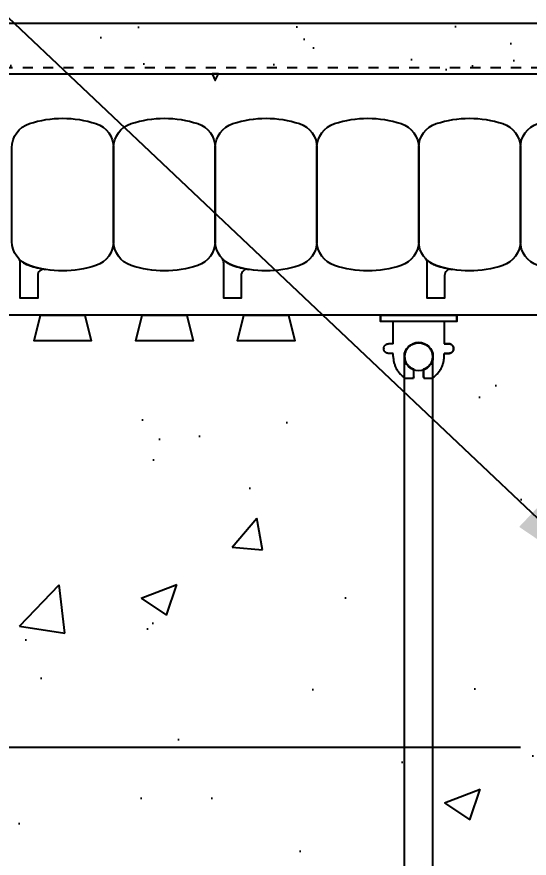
# Model space of a CAD drawing. Header units: inches. Extents: x 2880.3 to 2936.4, y 452.5 to 521.7.
# Drawn here: x 2906.91 to 2911.95, y 504.69 to 512.97 of the extents above; entities that cross this region are included whole.
import ezdxf

# ---------------------------------------------------------------- set-up
doc = ezdxf.new("R2010")
doc.units = ezdxf.units.IN
doc.header["$LTSCALE"] = 0.5
doc.header["$MEASUREMENT"] = 0
doc.linetypes.add('DASHED2', pattern=[0.375, 0.25, -0.125])
doc.layers.get('0').update_dxf_attribs({"linetype": 'CONTINUOUS'})
doc.layers.get('Defpoints').update_dxf_attribs({"linetype": 'CONTINUOUS'})
for name, color, linetype in [('HATCH', 12, 'CONTINUOUS'), ('line25', 2, 'CONTINUOUS'), ('LINE50', 5, 'CONTINUOUS'), ('LINE65', 3, 'CONTINUOUS'), ('LINE9', 9, 'CONTINUOUS'), ('TEXT', 4, 'CONTINUOUS'), ('Web_Edge', 9, 'CONTINUOUS')]:
    doc.layers.add(name, color=color, linetype=linetype)
doc.styles.add('DIM', font='romans.shx', dxfattribs={"width": 0.7})
doc.dimstyles.new('ext_12', dxfattribs={"dimscale": 12, "dimtxt": 0.09375, "dimasz": 0.09375, "dimexe": 0.09375, "dimexo": 0.0625, "dimgap": 0.0625, "dimtad": 1, "dimdec": 1, "dimzin": 3, "dimdsep": 46, "dimlunit": 4, "dimtxsty": 'DIM', "dimcen": 0.09, "dimdle": 0.09375, "dimclrt": 4, "dimadec": 0, "dimazin": 0, "dimtfac": 1, "dimtdec": 1, "dimtmove": 2, "dimatfit": 3, "dimfxl": 0, "dimfrac": 2, "dimtolj": 1, "dimtzin": 0, "dimarcsym": 0})
doc.dimstyles.new('ext_8', dxfattribs={"dimscale": 8, "dimtxt": 0.09375, "dimasz": 0.09375, "dimexe": 0.09375, "dimexo": 0.0625, "dimgap": 0.0625, "dimtad": 1, "dimdec": 1, "dimzin": 3, "dimdsep": 46, "dimlunit": 4, "dimtxsty": 'DIM', "dimcen": 0.09, "dimdle": 0.09375, "dimclrt": 4, "dimadec": 0, "dimazin": 0, "dimtfac": 1, "dimtdec": 1, "dimtmove": 2, "dimatfit": 3, "dimfxl": 0, "dimfrac": 2, "dimtolj": 1, "dimtzin": 0, "dimarcsym": 0})

# ---------------------------------------------------------------- blocks, each defined once
blk = doc.blocks.new('Connector')
blk.add_point((0.2709174698770802, 1.661931555041463e-06))
at = {"layer": 'LINE9'}
for p, q in [((-3.258168725484012e-05, 0.3749992150000656), (3.258168725484012e-05, -0.3749992150000656)), ((0.06241786328238064, -0.3749992148524877), (0.06241786328238064, 0.3749992443783929)), ((0.2812174256824029, 0.2499994843784696), (0.06241786620012491, 0.2499994843784696))]:
    blk.add_line(p, q, dxfattribs=at)
for points, weights in [([(0.007417973282404233, 0.3749992443784497), (0.003675450510719713, 0.3749992443784497), (-3.25743263793754e-05, 0.3749992443784497)], [1, 0.9725870691378072, 0.9503054881147847]), ([(0.3272173336824018, 0.3434992873784556), (0.3081635517900478, 0.3434992873783988), (0.2812174256824314, 0.3165531612708667), (0.2812174256824029, 0.2974993793784568)], [1, 0.85355339, 0.85355339, 1]), ([(0.3280923319323996, 0.3434992873784556), (0.3272173336824302, 0.3434992873784556), (0.3272173336824018, 0.3434992873784556)], [1, 0.70710678, 1]), ([(0.3749672381823963, 0.2974993793784568), (0.3749672381823964, 0.3165531612708667), (0.3480211220747584, 0.3434992873783988), (0.3289673301823974, 0.3434992873784556)], [1, 0.85355339, 0.85355339, 1]), ([(0.4059171863186535, 0.2499994812478752), (0.5456119710193006, 0.2499994818511543), (0.6188283582062053, 0.1310289191654936)], [0.9584044154091053, 0.794674173519109, 0.86465157111261]), ([(0.6188283615153448, 0.05237709487580038), (0.6117085634233241, 0.04899987637845172), (0.6038283904591744, 0.04899987637845173)], [0.8361502417800951, 0.892081430621068, 1]), ([(0.6038283904591744, -0.0489998776216619), (0.6117085625107617, -0.048999877621605), (0.6188283599457839, -0.05237709537464598)], [1, 0.892081441770365, 0.8361502533368361]), ([(0.6188283613946357, -0.131028911892309), (0.5456119750629149, -0.2499994738277503), (0.4059171864701652, -0.2499994726211348)], [0.8646515744283529, 0.7946741696858824, 0.9584044151948177]), ([(0.2812174256824029, -0.2974993806216669), (0.2812174256824314, -0.3165531625140199), (0.3081635517900478, -0.3434992886216657), (0.3272173336824018, -0.3434992886216657)], [1, 0.85355339, 0.85355339, 1]), ([(0.3272173336824018, -0.3434992886216657), (0.2812174256824029, -0.3434992886216657), (0.2812174256824029, -0.2974993806216669)], [1, 0.70710678, 1]), ([(0.3289673301823974, -0.3434992886216657), (0.3480211120747487, -0.3434992886216657), (0.3749672381823964, -0.3165531625140199), (0.3749672381823963, -0.2974993806216669)], [1, 0.85355339, 0.85355339, 1]), ([(0.3749672381823963, -0.2974993806216669), (0.3749672381823963, -0.3434992886216657), (0.3289673301823974, -0.3434992886216657)], [1, 0.70710678, 1]), ([(-3.257432646819325e-05, -0.3749992256215302), (0.003675450510687739, -0.374999225621644), (0.007417973282404233, -0.374999225621644)], [0.9503054881146419, 0.9725870691377194, 1])]:
    blk.add_rational_spline(points, weights, degree=2, dxfattribs=at)
for points, degree in [([(-3.257431322012394e-05, 0.3749992150000656), (0.002445673934634129, 0.3749992149990992), (0.004938010751889266, 0.3749992149986445), (0.007417973282404233, 0.3749992149986445)], 3), ([(0.007417973282404233, 0.3749992149986445), (0.02144967107233597, 0.3749992149986445), (0.05068376975444622, 0.3749992150304199), (0.06241786328238064, 0.3749992151096597), (0.06241786328238064, 0.3749992151476311)], 3), ([(0.3272173336824018, 0.3434992873784556), (0.3272173336824018, 0.3434992873784556), (0.3276798538016727, 0.3434992873784556), (0.3280923319323996, 0.3434992873784556)], 3), ([(0.3280923319323996, 0.3434992873784556), (0.3285048100631265, 0.3434992873784556), (0.3289673301823974, 0.3434992873784556), (0.3289673301823974, 0.3434992873784556)], 3), ([(0.2812174256824029, 0.2499994843784696), (0.2812174256824029, 0.2974993793784568)], 1), ([(0.3749672381823963, 0.2499994843784127), (0.3749672381823963, 0.2974993793784568)], 1), ([(0.4059171862823838, 0.2499994843784127), (0.3749672381824247, 0.2499994843784127)], 1), ([(0.6188283604591653, 0.1310289223200191), (0.6188283604591653, 0.05237707962402895)], 1), ([(0.6038283904591744, 0.04899987637845173), (0.5317104146954286, 0.04899987637845173)], 1), ([(0.6038283904591744, 0.04899987511755102), (0.6089535437752751, 0.04899987429752786), (0.6141977466683137, 0.05018059706043845), (0.6188283630154707, 0.05237709171308937)], 3), ([(0.6038283904591744, -0.04899987608649169), (0.579789061094008, -0.0489998776216619), (0.5557497317288416, -0.0489998776216619), (0.5317104023636752, -0.04899988870317272)], 3), ([(0.5317104146954286, -0.0489998776216619), (0.6038283904591744, -0.0489998776216619)], 1), ([(0.6188283630154707, -0.05237709086724705), (0.6141977462140495, -0.05018059748231805), (0.6089535436424036, -0.04899987508798019), (0.6038283904591744, -0.04899987608649169)], 3), ([(0.6188283604591653, -0.05237709086724705), (0.6188283604591653, -0.1310289135632782)], 1), ([(0.06241786328238064, -0.2499994756216148), (0.2812174256824029, -0.249999475621615)], 1), ([(0.2812174256824029, -0.2974993806216669), (0.2812174256824029, -0.249999475621615)], 1), ([(0.2812174256824029, -0.249999475621615), (0.2812174256824029, -0.2974993806216669)], 1), ([(0.3749672381823963, -0.2499994756216717), (0.3749672381823963, -0.2974993806216669)], 1), ([(0.3749672381823963, -0.2974993806216669), (0.3749672381823963, -0.2499994756216717)], 1), ([(0.4059171862823838, -0.2499994756216717), (0.3749672381750919, -0.2499994756216717)], 1), ([(0.007417973282404233, -0.3749992150014743), (0.004938010753196664, -0.3749992150014743), (0.002445673934946768, -0.3749992150010196), (-3.257431313485881e-05, -0.3749992150000532)], 3), ([(0.06241786328238064, -0.3749992148524877), (0.06241786328238064, -0.3749992148905159), (0.05068376975444622, -0.3749992149696988), (0.02144967107233597, -0.3749992150014743), (0.007417973282404233, -0.3749992150014743)], 3), ([(0.3280923319323996, -0.3434992886216657), (0.3276798538016443, -0.3434992886216657), (0.3272173336824018, -0.3434992886216657), (0.3272173336824018, -0.3434992886216657)], 3), ([(0.3289673301823974, -0.3434992886216657), (0.3289673301823974, -0.3434992886216657), (0.3285048100631265, -0.3434992886216657), (0.3280923319323996, -0.3434992886216657)], 3)]:
    blk.add_open_spline(points, degree=degree, dxfattribs=at)
for points, weights, knots in [([(0.06241786730985413, 0.3749992443783931), (0.06241786854196008, 0.3749992443784498), (0.04630877539782219, 0.3749992443784497), (0.03019967615492369, 0.3749992443785634), (0.007417973835350365, 0.3749992443785634)], [0.8687188585685339, 0.861102746415096, 1, 0.8611027342883395, 0.8687188598984209], [0, 0, 0, 0.4999999781731538, 0.4999999781731538, 1, 1, 1]), ([(0.5317104048302843, 0.04899987390064713), (0.4716783751912068, 0.2031150203294549), (0.332712202692651, 0.1134281874892683), (0.1569597641982092, 4.346083437578585e-09), (0.3327122026926226, -0.1134281887647656), (0.4716783699598199, -0.2031150182285097), (0.5317104030229416, -0.04899987134177148)], [0.899508922285991, 0.5997182152975012, 1, 0.54226024, 1, 0.5997182243345061, 0.8995089087494773], [0, 0, 0, 0.3181123135056626, 0.3181123135056626, 0.6818876936762344, 0.6818876936762344, 1, 1, 1]), ([(0.007417973035650509, -0.374999225621758), (0.03019967149134928, -0.374999225621644), (0.04630876560347374, -0.374999225621644), (0.06241785921338838, -0.3749992256216439), (0.0624178606516388, -0.3749992256217576)], [0.8687188593189243, 0.8611027395725566, 1, 0.8611027429575047, 0.8687188589477123], [0, 0, 0, 0.5000000060925393, 0.5000000060925393, 1, 1, 1])]:
    blk.add_rational_spline(points, weights, degree=2, knots=knots, dxfattribs=at)
for points, knots in [([(0.4059171862823838, 0.2499994781284788), (0.4059171862823838, 0.2499994777493332), (0.4059171862823838, 0.2499994773701876), (0.4059171862823838, 0.249999476991042), (0.4059171862823838, 0.249999476991042), (0.4059171862823838, 0.2499994781284788), (0.4059171862823838, 0.2499994781284788)], [0, 0, 0, 0, 1, 1, 1, 1.000000001137437, 1.000000001137437, 1.000000001137437, 1.000000001137437]), ([(0.4059171862943742, 0.249999479746242), (0.4059171862943742, 0.249999480246919), (0.4059171862943742, 0.249999480747596), (0.4059171862943742, 0.249999481248273), (0.4059171862943742, 0.249999481248273), (0.4059171862943742, 0.249999479746242), (0.4059171862943742, 0.249999479746242)], [0, 0, 0, 0, 1, 1, 1, 1.000000001502031, 1.000000001502031, 1.000000001502031, 1.000000001502031]), ([(0.4059171862823838, 0.2499994713335302), (0.4059171862823838, 0.249999470863473), (0.4059171862823838, 0.2499994703934158), (0.4059171862823838, 0.2499994699233586), (0.4059171862823838, 0.2499994699233587), (0.4059171862823838, 0.2499994713335302), (0.4059171862823838, 0.2499994713335302)], [0, 0, 0, 0, 1, 1, 1, 1.000000001410172, 1.000000001410172, 1.000000001410172, 1.000000001410172]), ([(0.4059171862943758, 0.2499994704144855), (0.4059171862943758, 0.249999471035102), (0.4059171862943758, 0.2499994716557185), (0.4059171862943758, 0.249999472276335), (0.4059171862943758, 0.249999472276335), (0.4059171862943758, 0.2499994704144855), (0.4059171862943758, 0.2499994704144855)], [0, 0, 0, 0, 1, 1, 1, 1.00000000186185, 1.00000000186185, 1.00000000186185, 1.00000000186185]), ([(0.4059171862823838, 0.2499994642658469), (0.4059171862823838, 0.2499994638867392), (0.4059171862823838, 0.2499994635076314), (0.4059171862823838, 0.2499994631285237), (0.4059171862823838, 0.2499994631285238), (0.4059171862823838, 0.2499994642658469), (0.4059171862823838, 0.2499994642658469)], [0, 0, 0, 0, 1, 1, 1, 1.000000001137323, 1.000000001137323, 1.000000001137323, 1.000000001137323]), ([(0.4059171862944932, 0.2499994614427751), (0.4059171862944932, 0.2499994619433193), (0.4059171862944932, 0.2499994624438635), (0.4059171862944932, 0.2499994629444077), (0.4059171862944932, 0.2499994629444077), (0.4059171862944932, 0.2499994614427751), (0.4059171862944932, 0.2499994614427751)], [0, 0, 0, 0, 1, 1, 1, 1.000000001501633, 1.000000001501633, 1.000000001501633, 1.000000001501633]), ([(0.4059171869207354, 0.2499994597462267), (0.4059171869207354, 0.2499994602468277), (0.4059171869207354, 0.2499994607474287), (0.4059171869207354, 0.2499994612480297), (0.4059171869207354, 0.2499994612480298), (0.4059171869207354, 0.2499994597462267), (0.4059171869207354, 0.2499994597462267)], [0, 0, 0, 0, 1, 1, 1, 1.000000001501803, 1.000000001501803, 1.000000001501803, 1.000000001501803]), ([(0.4059171862823838, 0.2499994498485369), (0.4059171862823838, 0.2499994495351781), (0.4059171862823838, 0.2499994492218193), (0.4059171862823838, 0.2499994489084605), (0.4059171862823838, 0.2499994489084604), (0.4059171862823838, 0.2499994498485369), (0.4059171862823838, 0.2499994498485369)], [0, 0, 0, 0, 1, 1, 1, 1.000000000940076, 1.000000000940076, 1.000000000940076, 1.000000000940076]), ([(0.4059171862823838, 0.2499994543785026), (0.4059171862823838, 0.2499994541257389), (0.4059171862823838, 0.2499994538729752), (0.4059171862823838, 0.2499994536202115), (0.4059171862823838, 0.2499994536202114), (0.4059171862823838, 0.2499994543785026), (0.4059171862823838, 0.2499994543785026)], [0, 0, 0, 0, 1, 1, 1, 1.000000000758291, 1.000000000758291, 1.000000000758291, 1.000000000758291]), ([(0.4059171862823838, 0.2499994451367859), (0.4059171862823838, 0.2499994448840222), (0.4059171862823838, 0.2499994446312585), (0.4059171862823838, 0.2499994443784948), (0.4059171862823838, 0.2499994443784947), (0.4059171862823838, 0.2499994451367859), (0.4059171862823838, 0.2499994451367859)], [0, 0, 0, 0, 1, 1, 1, 1.000000000758291, 1.000000000758291, 1.000000000758291, 1.000000000758291]), ([(0.4059171869207906, 0.2499994504141859), (0.4059171869207728, 0.249999451034878), (0.4059171869207551, 0.2499994516555702), (0.4059171869207373, 0.2499994522762624), (0.4059171869207372, 0.2499994522762625), (0.4059171869207906, 0.2499994504141859), (0.4059171869207906, 0.2499994504141859)], [0, 0, 0, 0, 1, 1, 1, 1.000000001862076, 1.000000001862076, 1.000000001862076, 1.000000001862076]), ([(0.4059171869023155, 0.249999440436631), (0.4059171869023827, 0.249999440716566), (0.4059171869024499, 0.249999440996501), (0.405917186902517, 0.249999441276436), (0.4059171869025171, 0.249999441276436), (0.4059171869023155, 0.249999440436631), (0.4059171869023155, 0.249999440436631)], [0, 0, 0, 0, 1, 1, 1, 1.000000000839805, 1.000000000839805, 1.000000000839805, 1.000000000839805]), ([(0.4059171869023155, 0.2499994352179503), (0.4059171869023155, 0.2499994355650362), (0.4059171869023155, 0.2499994359121221), (0.4059171869023155, 0.249999436259208), (0.4059171869023155, 0.249999436259208), (0.4059171869023155, 0.2499994352179503), (0.4059171869023155, 0.2499994352179503)], [0, 0, 0, 0, 1, 1, 1, 1.000000001041258, 1.000000001041258, 1.000000001041258, 1.000000001041258]), ([(0.4059171869207354, 0.2499994414427026), (0.4059171869207354, 0.2499994419432847), (0.4059171869207354, 0.2499994424438668), (0.4059171869207354, 0.2499994429444489), (0.4059171869207354, 0.2499994429444489), (0.4059171869207354, 0.2499994414427026), (0.4059171869207354, 0.2499994414427026)], [0, 0, 0, 0, 1, 1, 1, 1.000000001501746, 1.000000001501746, 1.000000001501746, 1.000000001501746]), ([(0.4059171862823838, 0.2499994298485779), (0.4059171862823838, 0.2499994295352191), (0.4059171862823838, 0.2499994292218603), (0.4059171862823838, 0.2499994289085015), (0.4059171862823838, 0.2499994289085014), (0.4059171862823838, 0.2499994298485779), (0.4059171862823838, 0.2499994298485779)], [0, 0, 0, 0, 1, 1, 1, 1.000000000940076, 1.000000000940076, 1.000000000940076, 1.000000000940076]), ([(0.4059171862823838, 0.24999942513677), (0.4059171862823838, 0.2499994248840442), (0.4059171862823838, 0.2499994246313184), (0.4059171862823838, 0.2499994243785925), (0.4059171862823838, 0.2499994243785925), (0.4059171862823838, 0.24999942513677), (0.4059171862823838, 0.24999942513677)], [0, 0, 0, 0, 1, 1, 1, 1.000000000758178, 1.000000000758178, 1.000000000758178, 1.000000000758178]), ([(0.4059171862823838, 0.2499994343784868), (0.4059171862823838, 0.2499994341257609), (0.4059171862823838, 0.2499994338730351), (0.4059171862823838, 0.2499994336203092), (0.4059171862823838, 0.2499994336203092), (0.4059171862823838, 0.2499994343784868), (0.4059171862823838, 0.2499994343784868)], [0, 0, 0, 0, 1, 1, 1, 1.000000000758178, 1.000000000758178, 1.000000000758178, 1.000000000758178]), ([(0.4059171869023155, 0.2499994302006659), (0.4059171869023155, 0.2499994304806766), (0.4059171869023155, 0.2499994307606873), (0.4059171869023155, 0.2499994310406979), (0.4059171869023155, 0.2499994310406979), (0.4059171869023155, 0.2499994302006659), (0.4059171869023155, 0.2499994302006659)], [0, 0, 0, 0, 1, 1, 1, 1.000000000840032, 1.000000000840032, 1.000000000840032, 1.000000000840032]), ([(0.4059171862823838, 0.2499994190031378), (0.4059171862823838, 0.2499994182290819), (0.4059171862823838, 0.2499994174550262), (0.4059171862823838, 0.2499994166809704), (0.4059171862823838, 0.2499994166809704), (0.4059171862823838, 0.2499994190031378), (0.4059171862823838, 0.2499994190031378)], [0, 0, 0, 0, 1, 1, 1, 1.000000002322167, 1.000000002322167, 1.000000002322167, 1.000000002322167]), ([(0.4059171869023466, 0.2499994200135868), (0.4059171869023277, 0.2499994202647587), (0.4059171869023088, 0.2499994205159306), (0.4059171869022898, 0.2499994207671025), (0.4059171869022897, 0.2499994207671026), (0.4059171869023466, 0.2499994200135868), (0.4059171869023466, 0.2499994200135868)], [0, 0, 0, 0, 1, 1, 1, 1.000000000753516, 1.000000000753516, 1.000000000753516, 1.000000000753516]), ([(0.4059171869023483, 0.2499994158456562), (0.4059171869023667, 0.2499994161569498), (0.405917186902385, 0.2499994164682434), (0.4059171869024033, 0.2499994167795369), (0.4059171869024034, 0.2499994167795369), (0.4059171869023483, 0.2499994158456562), (0.4059171869023483, 0.2499994158456562)], [0, 0, 0, 0, 1, 1, 1, 1.000000000933881, 1.000000000933881, 1.000000000933881, 1.000000000933881]), ([(0.4059171862823838, 0.2499994138336836), (0.4059171862823838, 0.2499994133636264), (0.4059171862823838, 0.2499994128935692), (0.4059171862823838, 0.249999412423512), (0.4059171862823838, 0.249999412423512), (0.4059171862823838, 0.2499994138336836), (0.4059171862823838, 0.2499994138336836)], [0, 0, 0, 0, 1, 1, 1, 1.000000001410172, 1.000000001410172, 1.000000001410172, 1.000000001410172]), ([(0.4059171862823838, 0.2499994096882067), (0.4059171862823838, 0.2499994089141509), (0.4059171862823838, 0.2499994081400951), (0.4059171862823838, 0.2499994073660393), (0.4059171862823838, 0.2499994073660394), (0.4059171862823838, 0.2499994096882067), (0.4059171862823838, 0.2499994096882067)], [0, 0, 0, 0, 1, 1, 1, 1.000000002322167, 1.000000002322167, 1.000000002322167, 1.000000002322167]), ([(0.4059171869024603, 0.2499994118581473), (0.4059171869024603, 0.2499994121092815), (0.4059171869024603, 0.2499994123604158), (0.4059171869024603, 0.24999941261155), (0.4059171869024603, 0.24999941261155), (0.4059171869024603, 0.2499994118581473), (0.4059171869024603, 0.2499994118581473)], [0, 0, 0, 0, 1, 1, 1, 1.000000000753403, 1.000000000753403, 1.000000000753403, 1.000000000753403]), ([(0.6188283582062333, 0.1310289191656072), (0.6188283582062333, 0.131028914734928), (0.6188283582062333, 0.1310289103042488), (0.6188283582062333, 0.1310289058735695), (0.6188283582062333, 0.1310289058735696), (0.6188283582062333, 0.1310289191656072), (0.6188283582062333, 0.1310289191656072)], [0, 0, 0, 0, 1, 1, 1, 1.000000013292038, 1.000000013292038, 1.000000013292038, 1.000000013292038]), ([(0.6188283575188258, 0.1310289002827351), (0.6188283575187972, 0.131028895852018), (0.6188283575187684, 0.1310288914213008), (0.6188283575187397, 0.1310288869905837), (0.6188283575187397, 0.1310288869905837), (0.6188283575188258, 0.1310289002827351), (0.6188283575188258, 0.1310289002827351)], [0, 0, 0, 0, 1, 1, 1, 1.000000013292151, 1.000000013292151, 1.000000013292151, 1.000000013292151]), ([(0.6188283574903464, 0.1310288803306951), (0.6188283574903464, 0.1310288760772916), (0.6188283574903464, 0.131028871823888), (0.6188283574903464, 0.1310288675704844), (0.6188283574903464, 0.1310288675704844), (0.6188283574903464, 0.1310288803306951), (0.6188283574903464, 0.1310288803306951)], [0, 0, 0, 0, 1, 1, 1, 1.000000012760211, 1.000000012760211, 1.000000012760211, 1.000000012760211]), ([(0.6188283575901625, 0.1310288596646449), (0.6188283575901625, 0.1310288566949931), (0.6188283575901625, 0.1310288537253413), (0.6188283575901625, 0.1310288507556896), (0.6188283575901625, 0.1310288507556895), (0.6188283575901625, 0.1310288596646449), (0.6188283575901625, 0.1310288596646449)], [0, 0, 0, 0, 1, 1, 1, 1.000000008908955, 1.000000008908955, 1.000000008908955, 1.000000008908955]), ([(0.531710395023997, 0.0489999167595049), (0.531710395023997, 0.04899991933610339), (0.531710395023997, 0.04899992191270189), (0.531710395023997, 0.04899992448930039), (0.531710395023997, 0.04899992448930039), (0.531710395023997, 0.0489999167595049), (0.531710395023997, 0.0489999167595049)], [0, 0, 0, 0, 1, 1, 1, 1.000000007729795, 1.000000007729795, 1.000000007729795, 1.000000007729795]), ([(0.5317103995546741, 0.04899991800994644), (0.5317103995546741, 0.0489999212636827), (0.5317103995546741, 0.04899992451741893), (0.5317103995546741, 0.04899992777115518), (0.5317103995546741, 0.04899992777115517), (0.5317103995546741, 0.04899991800994644), (0.5317103995546741, 0.04899991800994644)], [0, 0, 0, 0, 1, 1, 1, 1.000000009761209, 1.000000009761209, 1.000000009761209, 1.000000009761209]), ([(0.5317103976323132, 0.04899991721720811), (0.5317103976323132, 0.04899992052896254), (0.5317103976323132, 0.04899992384071696), (0.5317103976323132, 0.04899992715247139), (0.5317103976323132, 0.04899992715247137), (0.5317103976323132, 0.04899991721720811), (0.5317103976323132, 0.04899991721720811)], [0, 0, 0, 0, 1, 1, 1, 1.000000009935263, 1.000000009935263, 1.000000009935263, 1.000000009935263]), ([(0.5317104041095337, 0.04899991730901024), (0.5317104041095337, 0.04899992056278436), (0.5317104041095337, 0.0489999238165585), (0.5317104041095337, 0.04899992707033263), (0.5317104041095337, 0.04899992707033263), (0.5317104041095337, 0.04899991730901024), (0.5317104041095337, 0.04899991730901024)], [0, 0, 0, 0, 1, 1, 1, 1.000000009761322, 1.000000009761322, 1.000000009761322, 1.000000009761322]), ([(0.5317103998444601, 0.04899984198357901), (0.5317103998444601, 0.04899984485705174), (0.5317103998444601, 0.04899984773052446), (0.5317103998444601, 0.04899985060399718), (0.5317103998444601, 0.04899985060399716), (0.5317103998444601, 0.04899984198357901), (0.5317103998444601, 0.04899984198357901)], [0, 0, 0, 0, 1, 1, 1, 1.000000008620418, 1.000000008620418, 1.000000008620418, 1.000000008620418]), ([(0.5317104146954286, 0.04899987637845173), (0.5317104146954286, 0.04899987304511576), (0.5317104146954286, 0.04899986971177979), (0.5317104146954286, 0.04899986637844381), (0.5317104146954286, 0.0489998663784438), (0.5317104146954286, 0.04899987637845173), (0.5317104146954286, 0.04899987637845173)], [0, 0, 0, 0, 1, 1, 1, 1.000000010000008, 1.000000010000008, 1.000000010000008, 1.000000010000008]), ([(0.5317104052942073, 0.04899986408890453), (0.5317104052942073, 0.04899986696239621), (0.5317104052942073, 0.04899986983588789), (0.5317104052942073, 0.04899987270937956), (0.5317104052942073, 0.04899987270937955), (0.5317104052942073, 0.04899986408890453), (0.5317104052942073, 0.04899986408890453)], [0, 0, 0, 0, 1, 1, 1, 1.000000008620475, 1.000000008620475, 1.000000008620475, 1.000000008620475]), ([(0.5317104146954286, 0.04899985637849271), (0.5317104146954286, 0.04899985304515674), (0.5317104146954286, 0.04899984971182077), (0.5317104146954286, 0.04899984637848479), (0.5317104146954286, 0.04899984637848478), (0.5317104146954286, 0.04899985637849271), (0.5317104146954286, 0.04899985637849271)], [0, 0, 0, 0, 1, 1, 1, 1.000000010000008, 1.000000010000008, 1.000000010000008, 1.000000010000008]), ([(0.5317104146954286, 0.04899983637853369), (0.5317104146954286, 0.04899983304519772), (0.5317104146954286, 0.04899982971186174), (0.5317104146954286, 0.04899982637852577), (0.5317104146954286, 0.04899982637852576), (0.5317104146954286, 0.04899983637853369), (0.5317104146954286, 0.04899983637853369)], [0, 0, 0, 0, 1, 1, 1, 1.000000010000008, 1.000000010000008, 1.000000010000008, 1.000000010000008]), ([(0.5317104146954286, 0.04899981586203852), (0.5317104146954286, 0.04899981287305998), (0.5317104146954286, 0.04899980988408144), (0.5317104146954286, 0.04899980689510289), (0.5317104146954286, 0.04899980689510288), (0.5317104146954286, 0.04899981586203852), (0.5317104146954286, 0.04899981586203852)], [0, 0, 0, 0, 1, 1, 1, 1.000000008966936, 1.000000008966936, 1.000000008966936, 1.000000008966936]), ([(0.6038283904591744, 0.04899987637845173), (0.6038283904591744, 0.04899987304511576), (0.6038283904591744, 0.04899986971177979), (0.6038283904591744, 0.04899986637844381), (0.6038283904591744, 0.0489998663784438), (0.6038283904591744, 0.04899987637845173), (0.6038283904591744, 0.04899987637845173)], [0, 0, 0, 0, 1, 1, 1, 1.000000010000008, 1.000000010000008, 1.000000010000008, 1.000000010000008]), ([(0.6038283904591744, 0.04899985637849271), (0.6038283904591744, 0.04899985304515674), (0.6038283904591744, 0.04899984971182077), (0.6038283904591744, 0.04899984637848479), (0.6038283904591744, 0.04899984637848478), (0.6038283904591744, 0.04899985637849271), (0.6038283904591744, 0.04899985637849271)], [0, 0, 0, 0, 1, 1, 1, 1.000000010000008, 1.000000010000008, 1.000000010000008, 1.000000010000008]), ([(0.6038283904591744, 0.04899983637853369), (0.6038283904591744, 0.04899983304519772), (0.6038283904591744, 0.04899982971186174), (0.6038283904591744, 0.04899982637852577), (0.6038283904591744, 0.04899982637852576), (0.6038283904591744, 0.04899983637853369), (0.6038283904591744, 0.04899983637853369)], [0, 0, 0, 0, 1, 1, 1, 1.000000010000008, 1.000000010000008, 1.000000010000008, 1.000000010000008]), ([(0.6038283904591744, 0.04899981586203852), (0.6038283904591744, 0.04899981287305998), (0.6038283904591744, 0.04899980988408144), (0.6038283904591744, 0.04899980689510289), (0.6038283904591744, 0.04899980689510288), (0.6038283904591744, 0.04899981586203852), (0.6038283904591744, 0.04899981586203852)], [0, 0, 0, 0, 1, 1, 1, 1.000000008966936, 1.000000008966936, 1.000000008966936, 1.000000008966936]), ([(0.5317104146954286, -0.04899976710537955), (0.5317104146954286, -0.04899976411640102), (0.5317104146954286, -0.04899976112742247), (0.5317104146954286, -0.04899975813844393), (0.5317104146954286, -0.04899975813844391), (0.5317104146954286, -0.04899976710537955), (0.5317104146954286, -0.04899976710537955)], [0, 0, 0, 0, 1, 1, 1, 1.000000008966936, 1.000000008966936, 1.000000008966936, 1.000000008966936]), ([(0.5317104146954286, -0.04899978762181788), (0.5317104146954286, -0.04899978428850084), (0.5317104146954286, -0.04899978095518381), (0.5317104146954286, -0.04899977762186677), (0.5317104146954286, -0.04899977762186679), (0.5317104146954286, -0.04899978762181788), (0.5317104146954286, -0.04899978762181788)], [0, 0, 0, 0, 1, 1, 1, 1.000000009999951, 1.000000009999951, 1.000000009999951, 1.000000009999951]), ([(0.5317104146954286, -0.04899980762183374), (0.5317104146954286, -0.04899980428849778), (0.5317104146954286, -0.0489998009551618), (0.5317104146954286, -0.04899979762182582), (0.5317104146954286, -0.04899979762182581), (0.5317104146954286, -0.04899980762183374), (0.5317104146954286, -0.04899980762183374)], [0, 0, 0, 0, 1, 1, 1, 1.000000010000008, 1.000000010000008, 1.000000010000008, 1.000000010000008]), ([(0.5317104146954286, -0.04899982762179277), (0.5317104146954286, -0.0489998242884568), (0.5317104146954286, -0.04899982095512082), (0.5317104146954286, -0.04899981762178485), (0.5317104146954286, -0.04899981762178483), (0.5317104146954286, -0.04899982762179277), (0.5317104146954286, -0.04899982762179277)], [0, 0, 0, 0, 1, 1, 1, 1.000000010000008, 1.000000010000008, 1.000000010000008, 1.000000010000008]), ([(0.6038283904591744, -0.04899975813844391), (0.6038283904591744, -0.04899976112742245), (0.6038283904591744, -0.04899976411640099), (0.6038283904591744, -0.04899976710537954), (0.6038283904591744, -0.04899976710537955), (0.6038283904591744, -0.04899975813844391), (0.6038283904591744, -0.04899975813844391)], [0, 0, 0, 0, 1, 1, 1, 1.000000008966936, 1.000000008966936, 1.000000008966936, 1.000000008966936]), ([(0.6038283904591744, -0.04899976710537955), (0.6038283904591744, -0.04899976411640102), (0.6038283904591744, -0.04899976112742247), (0.6038283904591744, -0.04899975813844393), (0.6038283904591744, -0.04899975813844391), (0.6038283904591744, -0.04899976710537955), (0.6038283904591744, -0.04899976710537955)], [0, 0, 0, 0, 1, 1, 1, 1.000000008966936, 1.000000008966936, 1.000000008966936, 1.000000008966936]), ([(0.6038283904591744, -0.04899977762186679), (0.6038283904591744, -0.04899978095518383), (0.6038283904591744, -0.04899978428850086), (0.6038283904591744, -0.04899978762181789), (0.6038283904591744, -0.04899978762181788), (0.6038283904591744, -0.04899977762186679), (0.6038283904591744, -0.04899977762186679)], [0, 0, 0, 0, 1, 1, 1, 1.000000009999951, 1.000000009999951, 1.000000009999951, 1.000000009999951]), ([(0.6038283904591744, -0.04899978762181788), (0.6038283904591744, -0.04899978428850084), (0.6038283904591744, -0.04899978095518381), (0.6038283904591744, -0.04899977762186677), (0.6038283904591744, -0.04899977762186679), (0.6038283904591744, -0.04899978762181788), (0.6038283904591744, -0.04899978762181788)], [0, 0, 0, 0, 1, 1, 1, 1.000000009999951, 1.000000009999951, 1.000000009999951, 1.000000009999951]), ([(0.6038283904591744, -0.04899979762182581), (0.6038283904591744, -0.04899980095516178), (0.6038283904591744, -0.04899980428849775), (0.6038283904591744, -0.04899980762183373), (0.6038283904591744, -0.04899980762183374), (0.6038283904591744, -0.04899979762182581), (0.6038283904591744, -0.04899979762182581)], [0, 0, 0, 0, 1, 1, 1, 1.000000010000008, 1.000000010000008, 1.000000010000008, 1.000000010000008]), ([(0.6038283904591744, -0.04899980762183374), (0.6038283904591744, -0.04899980428849778), (0.6038283904591744, -0.0489998009551618), (0.6038283904591744, -0.04899979762182582), (0.6038283904591744, -0.04899979762182581), (0.6038283904591744, -0.04899980762183374), (0.6038283904591744, -0.04899980762183374)], [0, 0, 0, 0, 1, 1, 1, 1.000000010000008, 1.000000010000008, 1.000000010000008, 1.000000010000008]), ([(0.6038283904591744, -0.04899981762178483), (0.6038283904591744, -0.0489998209551208), (0.6038283904591744, -0.04899982428845678), (0.6038283904591744, -0.04899982762179275), (0.6038283904591744, -0.04899982762179277), (0.6038283904591744, -0.04899981762178483), (0.6038283904591744, -0.04899981762178483)], [0, 0, 0, 0, 1, 1, 1, 1.000000010000008, 1.000000010000008, 1.000000010000008, 1.000000010000008]), ([(0.6038283904591744, -0.04899982762179277), (0.6038283904591744, -0.0489998242884568), (0.6038283904591744, -0.04899982095512082), (0.6038283904591744, -0.04899981762178485), (0.6038283904591744, -0.04899981762178483), (0.6038283904591744, -0.04899982762179277), (0.6038283904591744, -0.04899982762179277)], [0, 0, 0, 0, 1, 1, 1, 1.000000010000008, 1.000000010000008, 1.000000010000008, 1.000000010000008]), ([(0.6188283579685141, -0.1310288102930538), (0.6188283579685141, -0.131028807323421), (0.6188283579685141, -0.1310288043537881), (0.6188283579685141, -0.1310288013841553), (0.6188283579685141, -0.1310288013841552), (0.6188283579685141, -0.1310288102930538), (0.6188283579685141, -0.1310288102930538)], [0, 0, 0, 0, 1, 1, 1, 1.000000008908899, 1.000000008908899, 1.000000008908899, 1.000000008908899]), ([(0.6188283580889653, -0.1310288306013315), (0.6188283580889653, -0.131028826347928), (0.6188283580889653, -0.1310288220945244), (0.6188283580889653, -0.1310288178411209), (0.6188283580889653, -0.1310288178411209), (0.6188283580889653, -0.1310288306013315), (0.6188283580889653, -0.1310288306013315)], [0, 0, 0, 0, 1, 1, 1, 1.000000012760211, 1.000000012760211, 1.000000012760211, 1.000000012760211]), ([(0.6188283581260245, -0.1310288505392175), (0.6188283581260245, -0.1310288461085383), (0.6188283581260245, -0.131028841677859), (0.6188283581260245, -0.1310288372471798), (0.6188283581260245, -0.1310288372471798), (0.6188283581260245, -0.1310288505392175), (0.6188283581260245, -0.1310288505392175)], [0, 0, 0, 0, 1, 1, 1, 1.000000013292038, 1.000000013292038, 1.000000013292038, 1.000000013292038]), ([(0.6188283582309848, -0.1310288703686462), (0.6188283582309848, -0.131028865937967), (0.6188283582309848, -0.1310288615072877), (0.6188283582309848, -0.1310288570766085), (0.6188283582309848, -0.1310288570766085), (0.6188283582309848, -0.1310288703686462), (0.6188283582309848, -0.1310288703686462)], [0, 0, 0, 0, 1, 1, 1, 1.000000013292038, 1.000000013292038, 1.000000013292038, 1.000000013292038]), ([(0.4059171844434954, -0.2499994126858886), (0.4059171844434954, -0.2499994131864898), (0.4059171844434954, -0.249999413687091), (0.4059171844434954, -0.2499994141876921), (0.4059171844434954, -0.2499994141876921), (0.4059171844434954, -0.2499994126858886), (0.4059171844434954, -0.2499994126858886)], [0, 0, 0, 0, 1, 1, 1, 1.000000001501803, 1.000000001501803, 1.000000001501803, 1.000000001501803]), ([(0.4059171847819411, -0.2499994216576563), (0.405917184781943, -0.2499994222783107), (0.4059171847819448, -0.249999422898965), (0.4059171847819467, -0.2499994235196194), (0.4059171847819468, -0.2499994235196193), (0.4059171847819411, -0.2499994216576563), (0.4059171847819411, -0.2499994216576563)], [0, 0, 0, 0, 1, 1, 1, 1.000000001861963, 1.000000001861963, 1.000000001861963, 1.000000001861963]), ([(0.4059171850899226, -0.2499993631013747), (0.4059171850899226, -0.2499993633524899), (0.4059171850899226, -0.2499993636036052), (0.4059171850899226, -0.2499993638547204), (0.4059171850899226, -0.2499993638547204), (0.4059171850899226, -0.2499993631013747), (0.4059171850899226, -0.2499993631013747)], [0, 0, 0, 0, 1, 1, 1, 1.000000000753346, 1.000000000753346, 1.000000000753346, 1.000000000753346]), ([(0.4059171857033199, -0.2499993712568136), (0.4059171857033293, -0.2499993715080616), (0.4059171857033387, -0.2499993717593096), (0.4059171857033482, -0.2499993720105576), (0.4059171857033483, -0.2499993720105576), (0.4059171857033199, -0.2499993712568136), (0.4059171857033199, -0.2499993712568136)], [0, 0, 0, 0, 1, 1, 1, 1.000000000753744, 1.000000000753744, 1.000000000753744, 1.000000000753744]), ([(0.4059171853898016, -0.2499993670887124), (0.4059171853898396, -0.249999367400158), (0.4059171853898776, -0.2499993677116035), (0.4059171853899156, -0.249999368023049), (0.4059171853899156, -0.2499993680230489), (0.4059171853898016, -0.2499993670887124), (0.4059171853898016, -0.2499993670887124)], [0, 0, 0, 0, 1, 1, 1, 1.000000000934337, 1.000000000934337, 1.000000000934337, 1.000000000934337]), ([(0.4059171850513268, -0.2499993814438358), (0.4059171850513268, -0.2499993817238466), (0.4059171850513268, -0.2499993820038574), (0.4059171850513268, -0.2499993822838681), (0.4059171850513268, -0.2499993822838682), (0.4059171850513268, -0.2499993814438358), (0.4059171850513268, -0.2499993814438358)], [0, 0, 0, 0, 1, 1, 1, 1.000000000840032, 1.000000000840032, 1.000000000840032, 1.000000000840032]), ([(0.4059171857419166, -0.2499993916799719), (0.405917185741936, -0.2499993919598687), (0.4059171857419555, -0.2499993922397655), (0.4059171857419749, -0.2499993925196624), (0.4059171857419749, -0.2499993925196623), (0.4059171857419166, -0.2499993916799719), (0.4059171857419166, -0.2499993916799719)], [0, 0, 0, 0, 1, 1, 1, 1.00000000083969, 1.00000000083969, 1.00000000083969, 1.00000000083969]), ([(0.4059171853898016, -0.2499993864611199), (0.4059171853898016, -0.2499993868081491), (0.4059171853898016, -0.2499993871551782), (0.4059171853898016, -0.2499993875022073), (0.4059171853898016, -0.2499993875022073), (0.4059171853898016, -0.2499993864611199), (0.4059171853898016, -0.2499993864611199)], [0, 0, 0, 0, 1, 1, 1, 1.000000001041087, 1.000000001041087, 1.000000001041087, 1.000000001041087]), ([(0.4059171854081907, -0.2499994016575833), (0.4059171854081907, -0.2499994022781619), (0.4059171854081907, -0.2499994028987405), (0.4059171854081907, -0.2499994035193191), (0.4059171854081907, -0.249999403519319), (0.4059171854081907, -0.2499994016575833), (0.4059171854081907, -0.2499994016575833)], [0, 0, 0, 0, 1, 1, 1, 1.000000001861736, 1.000000001861736, 1.000000001861736, 1.000000001861736]), ([(0.4059171857602522, -0.2499994109895677), (0.4059171857602312, -0.2499994114900739), (0.4059171857602102, -0.24999941199058), (0.4059171857601892, -0.2499994124910861), (0.4059171857601891, -0.2499994124910861), (0.4059171857602522, -0.2499994109895677), (0.4059171857602522, -0.2499994109895677)], [0, 0, 0, 0, 1, 1, 1, 1.000000001501518, 1.000000001501518, 1.000000001501518, 1.000000001501518]), ([(0.405917185133978, -0.2499994309896403), (0.405917185133978, -0.2499994314901845), (0.405917185133978, -0.2499994319907287), (0.405917185133978, -0.2499994324912729), (0.405917185133978, -0.249999432491273), (0.405917185133978, -0.2499994309896403), (0.405917185133978, -0.2499994309896403)], [0, 0, 0, 0, 1, 1, 1, 1.000000001501633, 1.000000001501633, 1.000000001501633, 1.000000001501633])]:
    blk.add_open_spline(points, degree=3, knots=knots, dxfattribs=at)
blk = doc.blocks.new('*D9')
at = {"layer": 'Defpoints', "color": 0}
for p in [(2912.984059147221, 505.2822774455787), (2914.484059147221, 502.0322423798522), (2914.484059147221, 494.8587914060403)]:
    blk.add_point(p, dxfattribs=at)
at = {"layer": 'TEXT', "color": 0, "lineweight": -2}
for p, q in [((2912.984059147221, 504.7822774455787), (2912.984059147221, 494.1087914060403)), ((2914.484059147221, 501.5322423798522), (2914.484059147221, 494.1087914060403)), ((2912.234059147221, 494.8587914060403), (2911.484059147221, 494.8587914060403)), ((2912.984059147221, 494.8587914060403), (2914.484059147221, 494.8587914060403)), ((2915.234059147221, 494.8587914060403), (2915.984059147221, 494.8587914060403))]:
    blk.add_line(p, q, dxfattribs=at)
at = {"layer": 'TEXT', "color": 0}
for points in [[(2912.234059147221, 494.9837914060403), (2912.234059147221, 494.7337914060403), (2912.984059147221, 494.8587914060403)], [(2915.234059147221, 494.9837914060403), (2915.234059147221, 494.7337914060403), (2914.484059147221, 494.8587914060403)]]:
    blk.add_solid(points, dxfattribs=at)
at = {"layer": 'TEXT', "color": 4, "insert": (2913.872108143726, 491.8373735227446), "char_height": 0.75, "attachment_point": 5, "style": 'DIM'}
blk.add_mtext('\\A1;1 1/2" \\P (38mm)MIN. \\PCOVER', dxfattribs=at)

msp = doc.modelspace()

# ---------------------------------------------------------------- hatches: boundary and pattern name
at = {"layer": 'HATCH'}
h = msp.add_hatch(dxfattribs=at)
h.set_pattern_fill('AR-SAND', color=256, scale=0.5)
h.set_pattern_definition([(37.50000000000001, (7.733511836493108, 3.342055374849735), (-0.03149667905480408, 0.9634118845065793), [0, -0.76, 0, -0.85, 0, -0.8125]), (7.499999999999999, (7.733511836493108, 3.342055374849735), (0.8848883526338636, 1.41107303261487), [0, -0.41, 0, -0.685, 0, -0.2625]), (327.5, (7.118511836493326, 3.342055374849735), (1.557070930875748, 0.002829526768482471), [0, -0.25, 0, -0.9, 0, -1.175]), (317.5, (7.118511836493326, 3.342055374849735), (1.503063302286147, 0.4388377824671247), [0, -0.125, 0, -0.59, 0, -0.675])])
h.paths.add_polyline_path([(2915.015309147196, 512.907242379847), (2891.255002420134, 512.907242379847), (2891.255002420134, 512.407242379847), (2914.734059147221, 512.4072423798523), (2915.015309147203, 512.4072423798559)])
h.paths.add_polyline_path([(2915.515309147249, 512.907242379847), (2915.015309147196, 512.907242379847), (2915.015309147249, 508.9176591862682), (2915.015309147249, 506.032208729531), (2915.515309147249, 506.0322087295309)])
h = msp.add_hatch(dxfattribs=at)
h.set_pattern_fill('AR-CONC', color=256, scale=0.5)
h.set_pattern_definition([(49.99999999999999, (0, 0), (3.586300913003767, -0.3137606749129755), [0.375, -4.125]), (355, (0, 0), (-0.693756668065, 3.760960668500059), [0.3, -3.3]), (100.45144446, (0.298858405, -0.02614672), (2.89254423363556, 3.447199954843147), [0.3187009599999999, -3.505710559999999]), (46.18420000000001, (0, 1), (5.336206653357862, -0.8275964039653827), [0.5625, -6.1875]), (96.63563549, (0.444683725, 0.931033465), (4.673309728371142, 4.870593003872752), [0.47805171, -5.258568799999999]), (351.1841639899999, (0, 1), (4.673309725273866, 4.870593001349951), [0.45, -4.950000005]), (21, (0.5, 0.75), (2.984535260592308, -2.013094453326694), [0.375, -4.125]), (326.0000000000001, (0.5, 0.75), (1.216576659607909, 3.625750225234265), [0.3, -3.3]), (71.45144474, (0.74871127, 0.58224213), (4.201111883649856, 1.612655764031769), [0.31870095, -3.50571056]), (37.50000000000001, (0, 0), (0.06079927658645334, 1.664469269156557), [0, -3.26, 0, -3.35, 0, -3.3125]), (7.499999999999999, (0, 0), (1.315347687210743, 1.972058559411801), [0, -1.91, 0, -3.185, 0, -1.2625]), (327.5, (-1.115, 0), (2.669112180862045, -0.1127743586718988), [0, -1.25, 0, -3.9, 0, -5.175]), (317.5, (-1.615, 0), (2.915930846711931, 0.5005249116615886), [0, -1.625, 0, -2.59, 0, -3.675])])
h.paths.add_polyline_path([(2891.255002420134, 510.0322423798524), (2894.489372372641, 510.0248244065682), (2894.733342732432, 509.4134140222621), (2894.723701877402, 502.1448980975094), (2894.489372372641, 501.5322800518564), (2891.255002420134, 501.5322423798523), (2891.255002420134, 504.9072423798527), (2892.255002420134, 505.9072423798525), (2890.255002420134, 505.9072423798525), (2891.255002420134, 506.9072423798522)])
h.paths.add_polyline_path([(2895.239370813263, 510.0248244065682), (2902.489372372641, 510.0248244065682), (2902.733342732432, 509.4134140222621), (2902.723701877402, 502.1448980975094), (2902.489372372641, 501.5322800518564), (2895.239370813263, 501.5322800518564), (2895.004951877402, 502.1449589319348), (2895.004951877402, 509.419596081461)])
h.paths.add_polyline_path([(2903.239370813263, 510.0248244065682), (2910.489372372641, 510.0248244065682), (2910.733342732432, 509.4134140222621), (2910.723701877402, 502.1448980975094), (2910.489372372641, 501.5322800518564), (2903.239370813263, 501.5322800518564), (2903.004951877402, 502.1449589319348), (2903.004951877402, 509.419596081461)])
h.paths.add_polyline_path([(2911.239370813263, 510.0248244065682), (2914.734059147221, 510.0248244065683), (2914.734059147221, 501.5322800518565), (2911.239370813263, 501.5322800518564), (2911.004951877402, 502.1449589319348), (2911.004951877402, 509.419596081461)])

# ---------------------------------------------------------------- linework, layer by layer
at = {"layer": 'HATCH', "color": 4, "linetype": 'DASHED2', "ltscale": 0.5}
msp.add_line((2903.970774194407, 512.469742379847), (2914.765309147221, 512.469742379847), dxfattribs=at)
at = {"layer": 'line25'}
msp.add_line((2914.734059147221, 510.0322423798523), (2891.255002420134, 510.0322423798524), dxfattribs=at)
for points in [[(2907.583205587289, 510.0322423798524), (2907.645537588, 509.7822423798523), (2907.083205587289, 509.7822423798523), (2907.145537588, 510.0322423798524)], [(2908.583205587289, 510.0322423798524), (2908.645537588, 509.7822423798523), (2908.083205587289, 509.7822423798523), (2908.145537588, 510.0322423798524)], [(2909.583205587289, 510.0322423798524), (2909.645537588, 509.7822423798523), (2909.083205587289, 509.7822423798523), (2909.145537588, 510.0322423798524)]]:
    msp.add_lwpolyline(points, close=True, dxfattribs=at)
at = {"layer": 'LINE50'}
msp.add_line((2891.255002420134, 512.4072423798524), (2914.734059147221, 512.4072423798523), dxfattribs=at)
at = {"layer": 'LINE65', "flags": 128}
msp.add_lwpolyline([(2892.13003754698, 505.7822775066979), (2911.864371587643, 505.7822775066979)], dxfattribs=at)
at = {"layer": 'LINE9'}
msp.add_line((2891.255002420134, 512.907242379847), (2915.515309147249, 512.907242379847), dxfattribs=at)
msp.add_lwpolyline([(2908.833121587641, 512.4072423798523), (2908.864371587641, 512.3427575884002), (2908.895621587641, 512.4072423798523)], close=True, dxfattribs=at)
for points in [[(2907.691294664566, 510.521288596648, -0.1576707807867563), (2907.03744851072, 510.521288596648, -0.325304629325042), (2906.864371587643, 510.759160075049), (2906.864371587643, 511.6803246846557, -0.3253046293250404), (2907.03744851072, 511.9181961630567, -0.1576707807867641), (2907.691294664566, 511.9181961630567, -0.3253046293250395), (2907.864371587643, 511.6803246846557), (2907.864371587643, 510.759160075049, -0.3253046293250305)], [(2908.691294664566, 510.521288596648, -0.1576707807867563), (2908.03744851072, 510.521288596648, -0.325304629325042), (2907.864371587643, 510.759160075049), (2907.864371587643, 511.6803246846557, -0.3253046293250404), (2908.03744851072, 511.9181961630567, -0.1576707807867641), (2908.691294664566, 511.9181961630567, -0.3253046293250395), (2908.864371587643, 511.6803246846557), (2908.864371587643, 510.759160075049, -0.3253046293250305)], [(2909.691294664566, 510.521288596648, -0.1576707807867563), (2909.03744851072, 510.521288596648, -0.325304629325042), (2908.864371587643, 510.759160075049), (2908.864371587643, 511.6803246846557, -0.3253046293250404), (2909.03744851072, 511.9181961630567, -0.1576707807867641), (2909.691294664566, 511.9181961630567, -0.3253046293250395), (2909.864371587643, 511.6803246846557), (2909.864371587643, 510.759160075049, -0.3253046293250305)], [(2910.691294664566, 510.521288596648, -0.1576707807867563), (2910.03744851072, 510.521288596648, -0.325304629325042), (2909.864371587643, 510.759160075049), (2909.864371587643, 511.6803246846557, -0.3253046293250404), (2910.03744851072, 511.9181961630567, -0.1576707807867641), (2910.691294664566, 511.9181961630567, -0.3253046293250395), (2910.864371587643, 511.6803246846557), (2910.864371587643, 510.759160075049, -0.3253046293250305)], [(2911.691294664566, 510.521288596648, -0.1576707807867563), (2911.03744851072, 510.521288596648, -0.325304629325042), (2910.864371587643, 510.759160075049), (2910.864371587643, 511.6803246846557, -0.3253046293250404), (2911.03744851072, 511.9181961630567, -0.1576707807867641), (2911.691294664566, 511.9181961630567, -0.3253046293250395), (2911.864371587643, 511.6803246846557), (2911.864371587643, 510.759160075049, -0.3253046293250305)], [(2912.691294664566, 510.521288596648, -0.1576707807867563), (2912.03744851072, 510.521288596648, -0.325304629325042), (2911.864371587643, 510.759160075049), (2911.864371587643, 511.6803246846557, -0.3253046293250404), (2912.03744851072, 511.9181961630567, -0.1576707807867641), (2912.691294664566, 511.9181961630567, -0.3253046293250395), (2912.864371587643, 511.6803246846557), (2912.864371587643, 510.759160075049, -0.3253046293250305)], [(2907.03744851072, 510.521288596648, 0.03726669551365532), (2907.191143905951, 510.4839588207446, 0.4630356070046749), (2907.118454042322, 510.4222950819735), (2907.118454042322, 510.2006967305045), (2906.94762233525, 510.2006967305045), (2906.94762233525, 510.5467900435538, 0.1890023580125322), (2906.930972185729, 510.5892640498528, 0.1284073578147628)], [(2909.03744851072, 510.521288596648, 0.03726669551365532), (2909.191143905951, 510.4839588207446, 0.4630356070046749), (2909.118454042322, 510.4222950819735), (2909.118454042322, 510.2006967305045), (2908.94762233525, 510.2006967305045), (2908.94762233525, 510.5467900435537, 0.1890023580125322), (2908.930972185729, 510.5892640498528, 0.1284073578147628)], [(2911.03744851072, 510.521288596648, 0.03726669551365532), (2911.191143905951, 510.4839588207446, 0.4630356070046749), (2911.118454042322, 510.4222950819735), (2911.118454042322, 510.2006967305045), (2910.94762233525, 510.2006967305045), (2910.94762233525, 510.5467900435537, 0.1890023580125322), (2910.930972185729, 510.5892640498528, 0.1284073578147628)]]:
    msp.add_lwpolyline(points, format="xyb", close=True, dxfattribs=at)
at = {"layer": 'Web_Edge'}
for p, q in [((2910.723701877402, 501.9382774985252), (2910.723701877402, 509.6262775148707)), ((2911.004951877402, 501.9382774985252), (2911.004951877402, 509.6262775148707))]:
    msp.add_line(p, q, dxfattribs=at)
msp.add_circle((2910.864326877402, 509.6262775148707), 0.140625, dxfattribs=at)

# ---------------------------------------------------------------- block references
at = {"xscale": -1, "rotation": 90}
msp.add_blockref('Connector', (2910.864371587641, 510.0322423798523), dxfattribs=at)

# ---------------------------------------------------------------- dimensions: what is measured, and where the dimension line sits
at = {"layer": 'TEXT'}
dim = msp.add_linear_dim(base=(2914.484059147221, 494.8587914060403), p1=(2912.984059147221, 505.2822774455787), p2=(2914.484059147221, 502.0322423798522), text='<> \\P (38mm)MIN. \\PCOVER', dimstyle='ext_8', dxfattribs=at)
dim.commit()
dim.dimension.update_dxf_attribs({"geometry": '*D9', "text_midpoint": (2913.872108143726, 491.8373735227446), "dimtype": 160})

# ---------------------------------------------------------------- leaders
msp.add_leader([(2912.79655914722, 507.3109786712089), (2897.896841907962, 521.412477072644), (2894.34676530122, 521.412477072644)], dimstyle='ext_12', override={"dimgap": 0.0625, "dimtad": 0}, dxfattribs=at)

doc.saveas('drawing.dxf')
